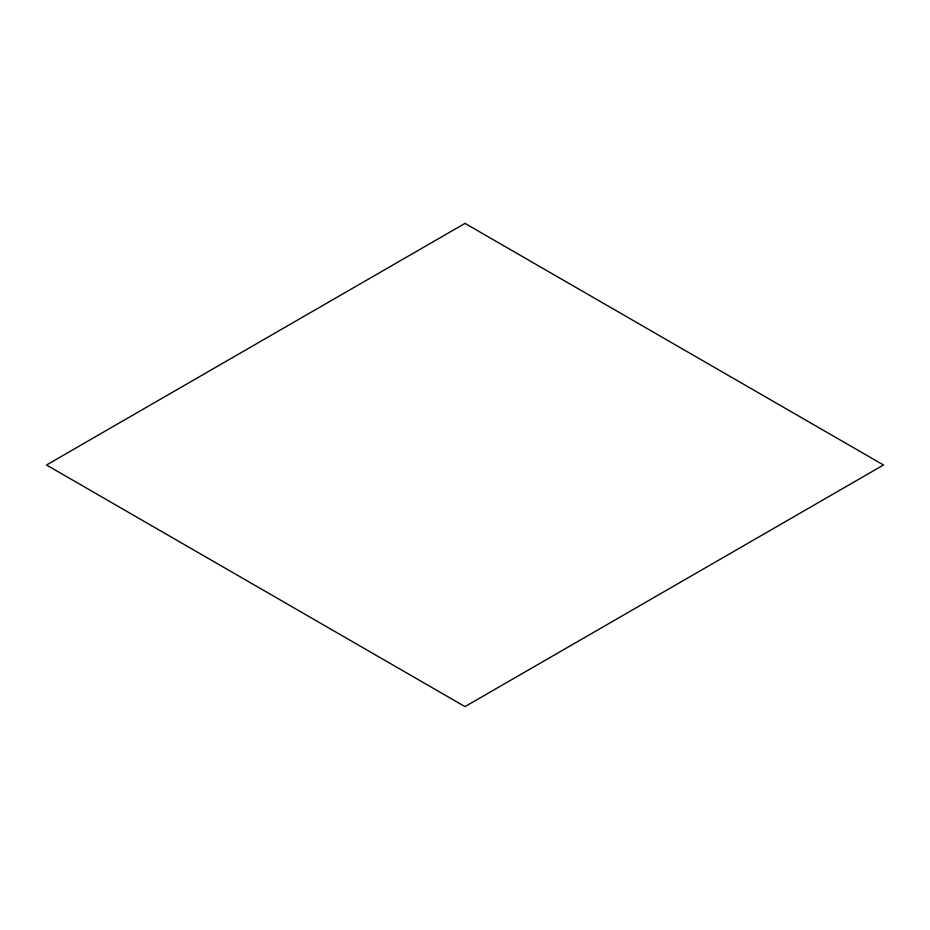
<?xml version="1.0" encoding="UTF-8"?>
<svg xmlns="http://www.w3.org/2000/svg" width="930" height="930" viewBox="0 0 930 930"><rect width="100%" height="100%" fill="white"/><g stroke="black" fill="none" stroke-linecap="round" stroke-linejoin="round"><path stroke-width="1.4" d="M465 223.386L46.5 465L465 706.614L883.5 465L465 223.386"/></g></svg>
